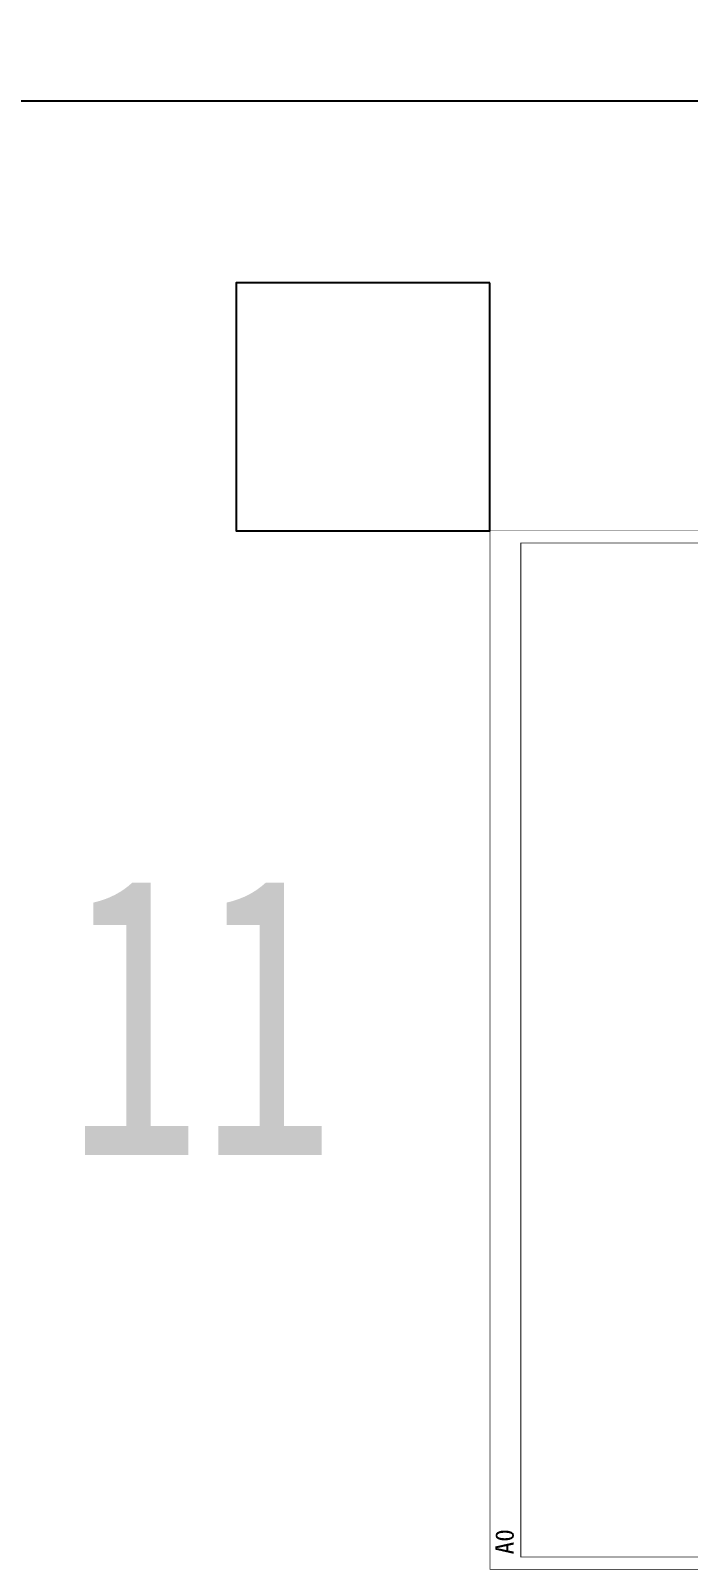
# Model space of a CAD drawing. Extents: x 447413 to 2975780, y -1432727 to 1301644.
# Drawn here: x 2216577 to 2269798, y -965708 to -841597 of the extents above; entities that cross this region are included whole.
import ezdxf

# ---------------------------------------------------------------- set-up
doc = ezdxf.new("R2010")
doc.units = 0
doc.header["$LTSCALE"] = 1000
doc.header["$MEASUREMENT"] = 0
for name, color, linetype in [('图框', 253, 'Continuous'), ('图纸编号', 6, 'Continuous'), ('短柱', 106, 'Continuous')]:
    doc.layers.add(name, color=color, linetype=linetype)
doc.styles.add('宋体', font='', dxfattribs={"height": 35})
doc.styles.add('黑体', font='simhei.ttf')
doc.styles.get('宋体').set_extended_font_data('SimSun')

# ---------------------------------------------------------------- blocks, each defined once
blk = doc.blocks.new('A$C6B0021A6')
at = {"layer": '图框', "color": 2, "const_width": 40, "elevation": -84000}
blk.add_lwpolyline([(20, 84120), (118920, 84120), (118920, 20), (20, 20)], close=True, dxfattribs=at)
at = {"layer": '图框', "color": 153, "const_width": 58, "elevation": -84000}
blk.add_lwpolyline([(111420, 1020), (2520, 1020), (2520, 83120), (111420, 83120)], close=True, dxfattribs=at)
at = {"layer": '图框', "color": 2, "style": '黑体'}
blk.add_text('A0', height=1500, rotation=90, dxfattribs=at).set_placement((1953, 1232))

msp = doc.modelspace()

# ---------------------------------------------------------------- linework, layer by layer
at = {"layer": '短柱'}
for points in [[(2042707.2, -847288.7), (2481535.9, -847288.7), (2481535.9, 995793.9), (2042707.2, 995793.9)], [(2042707.2, -847288.7), (2481535.9, -847288.7), (2481535.9, -1351902.2), (2042707.2, -1351902.2)], [(2253742, -862004.1), (2233205.6, -862004.1), (2233205.6, -882093.1), (2253742, -882093.1)]]:
    msp.add_lwpolyline(points, close=True, dxfattribs=at)

# ---------------------------------------------------------------- block references
msp.add_blockref('A$C6B0021A6', (2253722, -966213.1, 84000))

# ---------------------------------------------------------------- texts
at = {"layer": '图纸编号', "color": 6, "style": '宋体', "width": 0.7}
msp.add_text('11', height=22683.54, dxfattribs=at).set_placement((2219561.5, -932635.3))

doc.saveas('drawing.dxf')
